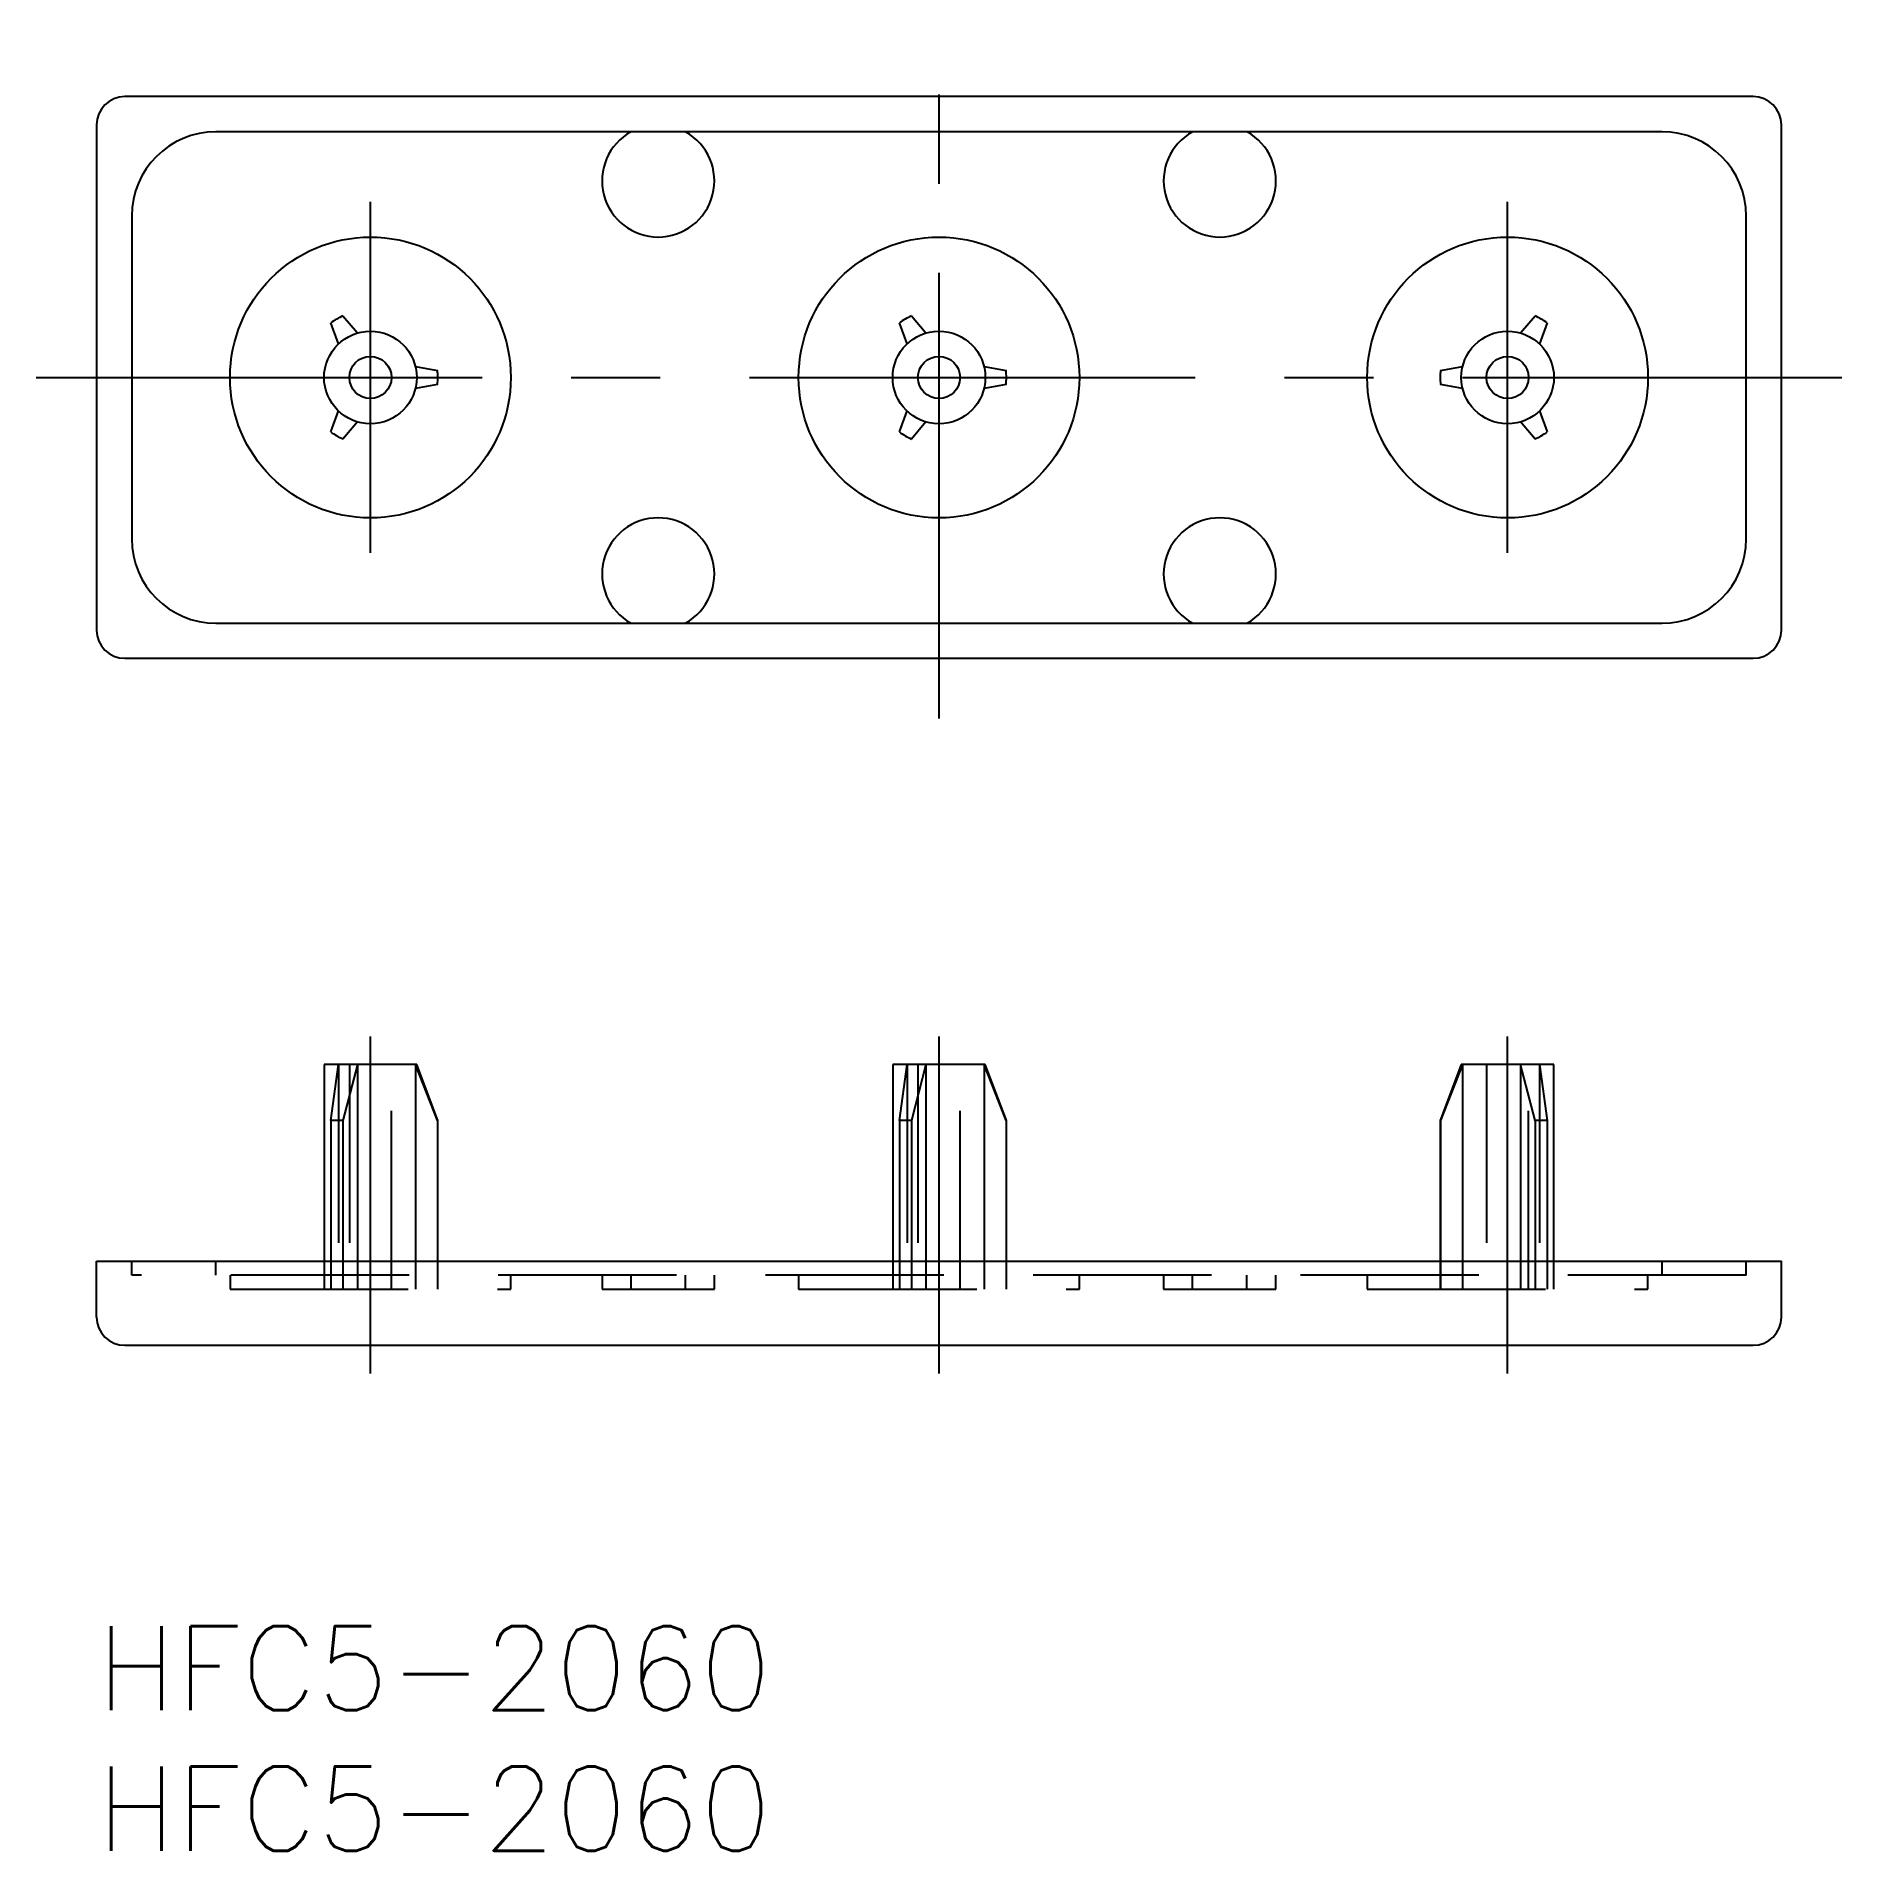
# Model space of a CAD drawing. Extents: x -2.1 to 62.1, y -8 to 56.6.
import ezdxf

# ---------------------------------------------------------------- set-up
doc = ezdxf.new("R2010")
doc.units = 0
doc.header["$LTSCALE"] = 0.5
doc.linetypes.add('CENTER', pattern=[50.8, 31.75, -6.35, 6.35, -6.35])
doc.linetypes.add('DASHED', pattern=[19.05, 12.7, -6.35])
for name, color, linetype in [('MSM_CENTER', 1, 'CENTER'), ('MSM_CONTINUOUS', 7, 'CONTINUOUS'), ('MSM_DASHED', 4, 'DASHED'), ('MSM_PART_NUMBER', 7, 'CONTINUOUS')]:
    doc.layers.add(name, color=color, linetype=linetype)
doc.styles.get("Standard").update_dxf_attribs({"font": 'txt.shx', "height": 3, "bigfont": 'bigfont.shx'})

# ---------------------------------------------------------------- blocks, each defined once
blk = doc.blocks.new('*U2')
at = {"layer": 'MSM_PART_NUMBER'}
blk.add_text('HFC5-2060', height=3, dxfattribs=at).set_placement((0, -3))
blk = doc.blocks.new('*U3')
at = {"layer": 'MSM_PART_NUMBER'}
blk.add_text('HFC5-2060', height=3, dxfattribs=at).set_placement((0, -8))

msp = doc.modelspace()

# ---------------------------------------------------------------- linework, layer by layer
at = {"layer": 'MSM_CENTER'}
for p, q in [((30, 32.317), (30, 56.617)), ((9.75, 38.217), (9.75, 50.717)), ((50.25, 38.217), (50.25, 50.717)), ((-2.15, 44.467), (62.15, 44.467)), ((9.75, 9), (9.75, 21)), ((30, 9), (30, 21)), ((50.25, 9), (50.25, 21))]:
    msp.add_line(p, q, dxfattribs=at)
at = {"layer": 'MSM_CONTINUOUS'}
for p, q in [((59, 54.467), (1, 54.467)), ((0, 53.467), (0, 35.467)), ((55.75, 53.217), (4.25, 53.217)), ((60, 35.467), (60, 53.467)), ((1.25, 50.217), (1.25, 38.717)), ((58.75, 38.717), (58.75, 50.217)), ((8.773, 46.659), (9.286, 46.051)), ((29.023, 46.659), (29.536, 46.051)), ((50.714, 46.051), (51.227, 46.659)), ((8.611, 45.661), (8.34, 46.409)), ((28.861, 45.661), (28.59, 46.409)), ((51.66, 46.409), (51.389, 45.661)), ((11.353, 44.857), (12.137, 44.717)), ((31.603, 44.857), (32.387, 44.717)), ((47.863, 44.717), (48.647, 44.857)), ((12.137, 44.217), (11.353, 44.077)), ((32.387, 44.217), (31.603, 44.077)), ((48.647, 44.077), (47.863, 44.217)), ((8.34, 42.525), (8.611, 43.274)), ((9.286, 42.884), (8.773, 42.275)), ((28.59, 42.525), (28.861, 43.274)), ((29.536, 42.884), (29.023, 42.275)), ((51.227, 42.275), (50.714, 42.884)), ((51.389, 43.274), (51.66, 42.525)), ((4.25, 35.717), (55.75, 35.717)), ((1, 34.467), (59, 34.467)), ((11.4, 20), (8.1, 20)), ((8.1, 20), (8.1, 13)), ((8.34, 18), (8.611, 20)), ((9.286, 20), (8.773, 18)), ((9.286, 20), (9.286, 13)), ((12.137, 18), (11.353, 20)), ((11.353, 20), (11.353, 13)), ((12.15, 18), (11.4, 20)), ((31.65, 20), (28.35, 20)), ((28.35, 20), (28.35, 13)), ((28.59, 18), (28.861, 20)), ((29.536, 20), (29.023, 18)), ((29.536, 20), (29.536, 13)), ((32.387, 18), (31.603, 20)), ((31.603, 20), (31.603, 13)), ((32.4, 18), (31.65, 20)), ((48.6, 20), (47.85, 18)), ((48.647, 20), (47.863, 18)), ((51.9, 20), (48.6, 20)), ((48.647, 20), (48.647, 13)), ((50.714, 20), (50.714, 13)), ((51.227, 18), (50.714, 20)), ((51.389, 20), (51.66, 18)), ((51.9, 13), (51.9, 20)), ((8.34, 18), (8.34, 13)), ((8.773, 18), (8.34, 18)), ((8.773, 18), (8.773, 13)), ((12.137, 18), (12.137, 13)), ((12.15, 18), (12.137, 18)), ((12.15, 13), (12.15, 18)), ((28.59, 18), (28.59, 13)), ((29.023, 18), (28.59, 18)), ((29.023, 18), (29.023, 13)), ((32.387, 18), (32.387, 13)), ((32.4, 18), (32.387, 18)), ((32.4, 13), (32.4, 18)), ((47.85, 18), (47.85, 13)), ((47.863, 18), (47.85, 18)), ((47.863, 18), (47.863, 13)), ((51.227, 18), (51.227, 13)), ((51.66, 18), (51.227, 18)), ((51.66, 18), (51.66, 13)), ((0, 13), (60, 13)), ((0, 11), (0, 13)), ((60, 11), (60, 13)), ((1, 10), (59, 10))]:
    msp.add_line(p, q, dxfattribs=at)
for centre, radius in [((9.75, 44.467), 5), ((30, 44.467), 5), ((50.25, 44.467), 5), ((9.75, 44.467), 1.65), ((30, 44.467), 1.65), ((50.25, 44.467), 1.65), ((9.75, 44.467), 0.75), ((30, 44.467), 0.75), ((50.25, 44.467), 0.75)]:
    msp.add_circle(centre, radius, dxfattribs=at)
for centre, radius, start, end in [((1, 53.467), 1, 90, 180), ((59, 53.467), 1, 0, 90), ((4.25, 50.217), 3, 90, 180), ((20, 51.467), 2, 118.95502, 61.04498), ((40, 51.467), 2, 118.95502, 61.04498), ((55.75, 50.217), 3, 0, 90), ((9.75, 44.467), 2.4, 114.02084, 125.97916), ((30, 44.467), 2.4, 114.02084, 125.97916), ((50.25, 44.467), 2.4, 54.02084, 65.97916), ((9.75, 44.467), 2.4, 354.02084, 5.97916), ((30, 44.467), 2.4, 354.02084, 5.97916), ((50.25, 44.467), 2.4, 174.02084, 185.97916), ((9.75, 44.467), 2.4, 234.02084, 245.97916), ((30, 44.467), 2.4, 234.02084, 245.97916), ((50.25, 44.467), 2.4, 294.02084, 305.97916), ((20, 37.467), 2, 298.95502, 241.04498), ((40, 37.467), 2, 298.95502, 241.04498), ((4.25, 38.717), 3, 180, 270), ((55.75, 38.717), 3, 270, 0), ((1, 35.467), 1, 180, 270), ((59, 35.467), 1, 270, 0), ((1, 11), 1, 180, 270), ((59, 11), 1, 270, 0)]:
    msp.add_arc(centre, radius, start, end, dxfattribs=at)
at = {"layer": 'MSM_DASHED'}
for p, q in [((8.611, 20), (8.611, 12)), ((9, 20), (9, 12)), ((10.5, 12), (10.5, 20)), ((28.861, 20), (28.861, 12)), ((29.25, 20), (29.25, 12)), ((30.75, 12), (30.75, 20)), ((49.5, 20), (49.5, 12)), ((51, 12), (51, 20)), ((51.389, 20), (51.389, 12)), ((1.25, 12.5), (1.25, 13)), ((4.25, 12.5), (4.25, 13)), ((8.1, 13), (8.1, 12)), ((8.34, 13), (8.34, 12)), ((8.773, 13), (8.773, 12)), ((9.286, 13), (9.286, 12)), ((11.353, 13), (11.353, 12)), ((12.137, 13), (12.137, 12)), ((12.15, 12), (12.15, 13)), ((28.35, 13), (28.35, 12)), ((28.59, 13), (28.59, 12)), ((29.023, 13), (29.023, 12)), ((29.536, 13), (29.536, 12)), ((31.603, 13), (31.603, 12)), ((32.387, 13), (32.387, 12)), ((32.4, 12), (32.4, 13)), ((47.85, 13), (47.85, 12)), ((47.863, 13), (47.863, 12)), ((48.647, 13), (48.647, 12)), ((50.714, 13), (50.714, 12)), ((51.227, 13), (51.227, 12)), ((51.66, 13), (51.66, 12)), ((51.9, 12), (51.9, 13)), ((55.75, 12.5), (55.75, 13)), ((58.75, 12.5), (58.75, 13)), ((58.75, 12.5), (1.25, 12.5)), ((4.75, 12.5), (4.75, 12)), ((14.75, 12), (14.75, 12.5)), ((18, 12.5), (18, 12)), ((19.032, 12), (19.032, 12.5)), ((20.968, 12), (20.968, 12.5)), ((22, 12), (22, 12.5)), ((25, 12.5), (25, 12)), ((35, 12), (35, 12.5)), ((38, 12.5), (38, 12)), ((39.032, 12), (39.032, 12.5)), ((40.968, 12), (40.968, 12.5)), ((42, 12), (42, 12.5)), ((45.25, 12.5), (45.25, 12)), ((55.25, 12), (55.25, 12.5)), ((4.75, 12), (14.75, 12)), ((18, 12), (22, 12)), ((25, 12), (35, 12)), ((38, 12), (42, 12)), ((45.25, 12), (55.25, 12))]:
    msp.add_line(p, q, dxfattribs=at)

# ---------------------------------------------------------------- block references
at = {"layer": 'MSM_CONTINUOUS'}
for name in ['*U2', '*U3']:
    msp.add_blockref(name, (0, 0), dxfattribs=at)

doc.saveas('drawing.dxf')
